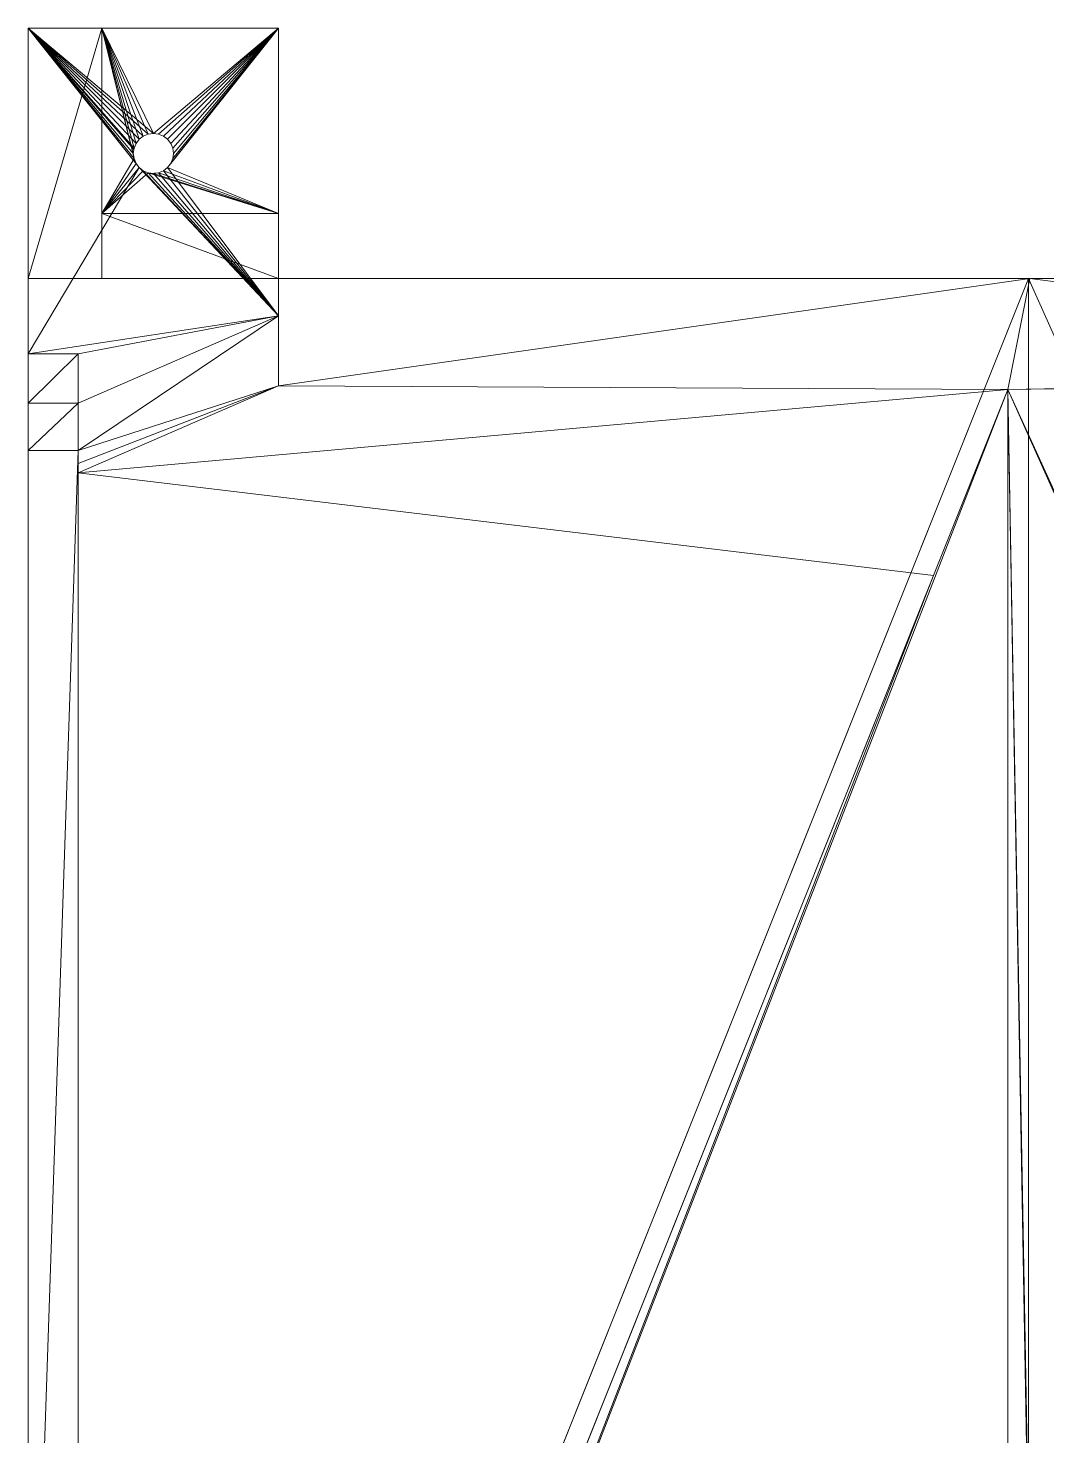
# Model space of a CAD drawing. Header units: millimetres. Extents: x -38752 to -34801, y 260924 to 263752.
# Drawn here: x -38636.1 to -38534.4, y 262028.6 to 262169 of the extents above; entities that cross this region are included whole.
import ezdxf

# ---------------------------------------------------------------- set-up
doc = ezdxf.new("R2010")
doc.units = ezdxf.units.MM
doc.layers.get('0').update_dxf_attribs({"lineweight": 9})
doc.layers.add('0.09', color=1, linetype='Continuous', lineweight=9)

msp = doc.modelspace()

# ---------------------------------------------------------------- linework, layer by layer
at = {"extrusion": (2.49184e-13, 1, -4.44089e-16)}
for p, q in [((-38636.06, 262136.53), (-38636.06, 262169.05)), ((-38611.06, 262169.05), (-38636.06, 262169.05)), ((-38636.06, 262169.05, 4), (-38636.06, 262169.05)), ((-38628.71, 262169.05, 4), (-38636.06, 262169.05, 4)), ((-38636.06, 262144.05, 4), (-38636.06, 262169.05, 4)), ((-38611.06, 262169.05, 5), (-38628.71, 262169.05, 5)), ((-38628.71, 262144.05, 4), (-38628.71, 262169.05, 4)), ((-38628.71, 262169.05, 5), (-38628.71, 262169.05, 4)), ((-38628.71, 262150.55, 5), (-38628.71, 262169.05, 5)), ((-38611.06, 262169.05, 5), (-38611.06, 262169.05)), ((-38611.06, 262140.35), (-38611.06, 262169.05)), ((-38611.06, 262150.55, 5), (-38611.06, 262169.05, 5)), ((-38625.29, 262157.55, 5), (-38625.29, 262157.55)), ((-38624.97, 262157.96, 5), (-38624.97, 262157.96)), ((-38624.56, 262158.28, 5), (-38624.56, 262158.28)), ((-38624.08, 262158.48, 5), (-38624.08, 262158.48)), ((-38623.56, 262158.55, 5), (-38623.56, 262158.55)), ((-38623.04, 262158.48, 5), (-38623.04, 262158.48)), ((-38622.56, 262158.28, 5), (-38622.56, 262158.28)), ((-38622.14, 262157.96, 5), (-38622.14, 262157.96)), ((-38621.83, 262157.55, 5), (-38621.83, 262157.55)), ((-38625.56, 262156.55, 5), (-38625.56, 262156.55)), ((-38625.49, 262157.07, 5), (-38625.49, 262157.07)), ((-38625.49, 262156.03, 5), (-38625.49, 262156.03)), ((-38621.63, 262157.07, 5), (-38621.63, 262157.07)), ((-38621.63, 262156.03, 5), (-38621.63, 262156.03)), ((-38621.56, 262156.55, 5), (-38621.56, 262156.55)), ((-38625.29, 262155.55, 5), (-38625.29, 262155.55)), ((-38624.97, 262155.13, 5), (-38624.97, 262155.13)), ((-38624.56, 262154.82, 5), (-38624.56, 262154.82)), ((-38624.08, 262154.62, 5), (-38624.08, 262154.62)), ((-38623.56, 262154.55, 5), (-38623.56, 262154.55)), ((-38623.04, 262154.62, 5), (-38623.04, 262154.62)), ((-38622.56, 262154.82, 5), (-38622.56, 262154.82)), ((-38622.14, 262155.13, 5), (-38622.14, 262155.13)), ((-38621.83, 262155.55, 5), (-38621.83, 262155.55)), ((-38628.71, 262144.05, 5), (-38628.71, 262150.55, 5)), ((-38611.06, 262150.55, 5), (-38628.71, 262150.55, 5)), ((-38611.06, 262144.05, 22.65), (-38628.71, 262150.55, 5)), ((-38611.06, 262144.05, 22.65), (-38611.06, 262150.55, 5)), ((-38536.2, 262144.05, 104.86), (-38636.06, 261894.07, 104.86)), ((-38536.2, 262144.05, 104.86), (-38636.06, 262144.05, 5)), ((-38636.06, 261894.07, 104.86), (-38636.06, 262144.05, 5)), ((-38628.71, 262144.05, 4), (-38636.06, 262144.05, 4)), ((-38636.06, 262144.05, 5), (-38636.06, 262144.05, 4)), ((-38628.71, 262144.05, 5), (-38611.06, 262144.05, 22.65)), ((-38628.71, 262144.05, 5), (-38628.71, 262144.05, 4)), ((-38611.06, 262144.05, 22.65), (-38536.06, 262144.05, 97.65)), ((-38611.06, 262133.35, 26.93), (-38611.06, 262144.05, 22.65)), ((-38538.27, 262132.99, 99.86), (-38536.06, 262144.05, 97.65)), ((-38536.2, 262144.05, 104.86), (-38536.2, 261894.07, 104.86)), ((-38536.2, 262144.05, 104.86), (-38532.67, 262144.05, 101.32)), ((-38536.06, 262144.05, 97.65), (-38461.34, 262144.05, 22.93)), ((-38631.06, 262136.53), (-38611.06, 262140.35)), ((-38631.06, 262131.61, 0.44), (-38611.06, 262140.35)), ((-38631.06, 262126.89, 1.85), (-38611.06, 262140.35)), ((-38611.06, 262133.35, 26.93), (-38611.06, 262140.35)), ((-38636.06, 262131.61, 0.44), (-38636.06, 262136.53)), ((-38636.06, 262136.53), (-38631.06, 262136.53)), ((-38631.06, 262131.61, 0.44), (-38631.06, 262136.53)), ((-38631.06, 262124.67, 10.39), (-38611.06, 262133.35, 26.93)), ((-38545.68, 262114.43, 99.86), (-38538.27, 262132.99, 99.86)), ((-38538.27, 262132.99, 99.86), (-38538.27, 261894.07, 99.86)), ((-38636.06, 262131.61, 0.44), (-38636.06, 262126.89, 1.85)), ((-38636.06, 262131.61, 0.44), (-38631.06, 262131.61, 0.44)), ((-38631.06, 262131.61, 0.44), (-38631.06, 262126.89, 1.85)), ((-38636.06, 262126.89, 1.85), (-38636.06, 261979.37, 60.78)), ((-38636.06, 262126.89, 1.85), (-38631.06, 262126.89, 1.85)), ((-38631.06, 261979.37, 60.78), (-38631.06, 262126.89, 1.85)), ((-38631.06, 262125.59, 6.85), (-38631.06, 262126.89, 1.85)), ((-38631.06, 262125.59, 6.85), (-38631.06, 262124.67, 10.39)), ((-38631.06, 262124.67, 10.39), (-38631.06, 261900.71, 99.86)), ((-38631.06, 261900.71, 99.86), (-38545.68, 262114.43, 99.86))]:
    msp.add_line(p, q, dxfattribs=at)
for points in [[(-38622.56, 262158.28, 5), (-38622.14, 262157.96, 5), (-38621.83, 262157.55, 5), (-38621.63, 262157.07, 5), (-38621.56, 262156.55, 5), (-38621.63, 262156.03, 5), (-38621.83, 262155.55, 5), (-38622.14, 262155.13, 5), (-38622.56, 262154.82, 5), (-38623.04, 262154.62, 5), (-38623.56, 262154.55, 5), (-38624.08, 262154.62, 5), (-38624.56, 262154.82, 5), (-38624.97, 262155.13, 5), (-38625.29, 262155.55, 5), (-38625.49, 262156.03, 5), (-38625.56, 262156.55, 5), (-38625.49, 262157.07, 5), (-38625.29, 262157.55, 5), (-38624.97, 262157.96, 5), (-38624.56, 262158.28, 5), (-38624.08, 262158.48, 5), (-38623.56, 262158.55, 5), (-38623.04, 262158.48, 5), (-38622.56, 262158.28, 5)], [(-38624.97, 262157.96, 0), (-38624.56, 262158.28, 0), (-38624.08, 262158.48, 0), (-38623.56, 262158.55, 0), (-38623.04, 262158.48, 0), (-38622.56, 262158.28, 0), (-38622.14, 262157.96, 0), (-38621.83, 262157.55, 0), (-38621.63, 262157.07, 0), (-38621.56, 262156.55, 0), (-38621.63, 262156.03, 0), (-38621.83, 262155.55, 0), (-38622.14, 262155.13, 0), (-38622.56, 262154.82, 0), (-38623.04, 262154.62, 0), (-38623.44, 262154.56, 0), (-38623.56, 262154.55, 0), (-38624.08, 262154.62, 0), (-38624.56, 262154.82, 0), (-38624.97, 262155.13, 0), (-38625.29, 262155.55, 0), (-38625.49, 262156.03, 0), (-38625.56, 262156.55, 0), (-38625.51, 262156.93, 0), (-38625.49, 262157.07, 0), (-38625.29, 262157.55, 0), (-38624.97, 262157.96, 0)]]:
    msp.add_polyline3d(points)

# ---------------------------------------------------------------- meshes
at = {"layer": '0.09'}
mesh = msp.add_polyface(dxfattribs=at)
corners = [(-38628.71, 262169.05, 5), (-38611.06, 262169.05), (-38611.06, 262169.05, 5), (-38628.71, 262169.05, 4), (-38636.06, 262169.05), (-38636.06, 262169.05, 4)]
mesh.append_faces([[corners[k] for k in face] for face in [(0, 1, 2), (4, 3, 5)]], dxfattribs={"vtx0": -1})
mesh.append_faces([[corners[k] for k in face] for face in [(1, 3, 4)]], dxfattribs={"vtx0": -1, "vtx1": -1})
mesh.append_faces([[corners[k] for k in face] for face in [(1, 0, 3)]], dxfattribs={"vtx0": -1, "vtx2": -1})
mesh = msp.add_polyface(dxfattribs=at)
corners = [(-38636.06, 262144.05, 4), (-38628.71, 262169.05, 4), (-38628.71, 262144.05, 4), (-38636.06, 262169.05, 4)]
mesh.append_faces([[corners[k] for k in face] for face in [(0, 1, 2), (1, 0, 3)]], dxfattribs={"vtx0": -1})
mesh = msp.add_polyface(dxfattribs=at)
corners = [(-38611.06, 262140.35), (-38623.04, 262154.62), (-38623.56, 262154.55), (-38622.56, 262154.82), (-38622.14, 262155.13), (-38611.06, 262169.05), (-38623.44, 262154.56), (-38621.83, 262155.55), (-38621.63, 262156.03), (-38621.56, 262156.55), (-38621.63, 262157.07), (-38621.83, 262157.55), (-38622.14, 262157.96), (-38622.56, 262158.28), (-38623.04, 262158.48), (-38623.56, 262158.55), (-38636.06, 262136.53), (-38631.06, 262136.53), (-38624.97, 262155.13), (-38636.06, 262169.05), (-38624.56, 262154.82), (-38624.08, 262154.62), (-38625.29, 262155.55), (-38625.49, 262156.03), (-38625.56, 262156.55), (-38625.51, 262156.93), (-38625.49, 262157.07), (-38625.29, 262157.55), (-38624.97, 262157.96), (-38624.56, 262158.28), (-38624.08, 262158.48)]
mesh.append_faces([[corners[k] for k in face] for face in [(2, 1, 6), (0, 16, 17)]], dxfattribs={"vtx0": -1})
mesh.append_faces([[corners[k] for k in face] for face in [(1, 0, 3), (3, 0, 4), (4, 5, 7), (7, 5, 8), (8, 5, 9), (9, 5, 10), (10, 5, 11), (11, 5, 12), (12, 5, 13), (13, 5, 14), (14, 5, 15), (16, 18, 19), (18, 0, 20), (20, 0, 21), (21, 0, 2), (19, 15, 5)]], dxfattribs={"vtx0": -1, "vtx1": -1})
mesh.append_faces([[corners[k] for k in face] for face in [(0, 1, 2), (16, 0, 18)]], dxfattribs={"vtx0": -1, "vtx1": -1, "vtx2": -1})
mesh.append_faces([[corners[k] for k in face] for face in [(4, 0, 5), (19, 18, 22), (19, 22, 23), (19, 23, 24), (19, 24, 25), (19, 25, 26), (19, 26, 27), (19, 27, 28), (19, 28, 29), (19, 29, 30), (19, 30, 15)]], dxfattribs={"vtx0": -1, "vtx2": -1})
mesh = msp.add_polyface(dxfattribs=at)
corners = [(-38636.06, 261937.41, 82.54), (-38636.06, 261946.1, 75.8), (-38636.06, 261946.62, 75.86), (-38636.06, 261937.41, 73.86), (-38636.06, 261945.62, 75.6), (-38636.06, 261945.21, 75.28), (-38636.06, 261944.89, 74.86), (-38636.06, 261944.78, 74.6), (-38636.06, 261944.69, 74.38), (-38636.06, 261944.62, 73.86), (-38636.06, 261944.69, 73.35), (-38636.06, 261937.43, 72.54), (-38636.06, 261944.71, 73.29), (-38636.06, 261944.89, 72.86), (-38636.06, 261945.21, 72.45), (-38636.06, 261938.09, 70.2), (-38636.06, 261945.62, 72.13), (-38636.06, 261946.1, 71.93), (-38636.06, 261946.62, 71.86), (-38636.06, 261939.32, 68.12), (-38636.06, 261961.26, 70.02), (-38636.06, 261960.74, 69.95), (-38636.06, 261960.26, 69.75), (-38636.06, 261959.84, 69.43), (-38636.06, 261959.52, 69.02), (-38636.06, 261959.41, 68.75), (-38636.06, 261959.32, 68.54), (-38636.06, 261959.26, 68.02), (-38636.06, 261941.06, 66.43), (-38636.06, 261959.32, 67.5), (-38636.06, 261959.35, 67.45), (-38636.06, 261959.52, 67.02), (-38636.06, 261959.84, 66.6), (-38636.06, 261960.26, 66.29), (-38636.06, 261943.17, 65.24), (-38636.06, 261960.74, 66.09), (-38636.06, 261961.26, 66.02), (-38636.06, 261971.11, 63.03), (-38636.06, 261971.88, 63.06), (-38636.06, 261970.34, 62.93), (-38636.06, 261969.59, 62.76), (-38636.06, 261957.81, 59.39), (-38636.06, 261968.85, 62.52), (-38636.06, 261967, 60.72), (-38636.06, 261964.92, 59.48), (-38636.06, 261962.58, 58.83), (-38636.06, 261960.16, 58.8), (-38636.06, 261894.07, 99.86), (-38636.06, 262144.05, 5), (-38636.06, 261894.07, 104.86), (-38636.06, 261947.14, 75.8), (-38636.06, 261947.62, 75.6), (-38636.06, 261948.03, 75.28), (-38636.06, 261948.35, 74.86), (-38636.06, 261961.77, 69.95), (-38636.06, 261948.53, 74.44), (-38636.06, 261948.55, 74.38), (-38636.06, 261948.62, 73.86), (-38636.06, 261948.55, 73.35), (-38636.06, 261948.46, 73.13), (-38636.06, 261948.35, 72.86), (-38636.06, 261948.03, 72.45), (-38636.06, 261947.62, 72.13), (-38636.06, 261947.14, 71.93), (-38636.06, 261962.26, 69.75), (-38636.06, 261962.67, 69.43), (-38636.06, 261962.99, 69.02), (-38636.06, 261963.17, 68.59), (-38636.06, 261963.19, 68.54), (-38636.06, 261963.26, 68.02), (-38636.06, 261963.19, 67.5), (-38636.06, 261963.1, 67.28), (-38636.06, 261962.99, 67.02), (-38636.06, 261974.17, 62.71), (-38636.06, 261962.67, 66.6), (-38636.06, 261962.26, 66.29), (-38636.06, 261961.77, 66.09), (-38636.06, 261973.42, 62.9), (-38636.06, 261972.65, 63.01), (-38636.06, 261974.9, 62.46), (-38636.06, 261978.64, 61.04), (-38636.06, 261979.37, 60.78), (-38636.06, 262126.89, 1.85), (-38636.06, 262144.05, 4), (-38636.06, 262169.05), (-38636.06, 262169.05, 4), (-38636.06, 262131.61, 0.44), (-38636.06, 262136.53)]
mesh.append_faces([[corners[k] for k in face] for face in [(45, 41, 46), (47, 48, 49), (83, 84, 85), (84, 86, 87)]], dxfattribs={"vtx0": -1})
mesh.append_faces([[corners[k] for k in face] for face in [(1, 3, 4), (4, 3, 5), (5, 3, 6), (6, 3, 7), (7, 3, 8), (8, 3, 9), (9, 3, 10), (10, 11, 12), (12, 11, 13), (13, 11, 14), (14, 15, 16), (16, 15, 17), (17, 15, 18), (19, 20, 15), (20, 19, 21), (21, 19, 22), (22, 19, 23), (23, 19, 24), (24, 19, 25), (25, 19, 26), (26, 19, 27), (27, 28, 29), (29, 28, 30), (30, 28, 31), (31, 28, 32), (32, 28, 33), (33, 34, 35), (35, 34, 36), (37, 34, 39), (39, 34, 40), (40, 41, 42), (42, 41, 43), (43, 41, 44), (44, 41, 45), (50, 0, 2), (54, 63, 20), (73, 36, 77), (77, 36, 78), (78, 34, 38), (48, 82, 83)]], dxfattribs={"vtx0": -1, "vtx1": -1})
mesh.append_faces([[corners[k] for k in face] for face in [(48, 0, 50), (48, 53, 54), (20, 18, 15), (48, 72, 73), (78, 36, 34), (84, 83, 82)]], dxfattribs={"vtx0": -1, "vtx1": -1, "vtx2": -1})
mesh.append_faces([[corners[k] for k in face] for face in [(0, 1, 2), (1, 0, 3), (10, 3, 11), (14, 11, 15), (27, 19, 28), (33, 28, 34), (34, 37, 38), (40, 34, 41), (48, 47, 0), (48, 50, 51), (48, 51, 52), (48, 52, 53), (54, 53, 55), (54, 55, 56), (54, 56, 57), (54, 57, 58), (54, 58, 59), (54, 59, 60), (54, 60, 61), (54, 61, 62), (54, 62, 63), (20, 63, 18), (48, 54, 64), (48, 64, 65), (48, 65, 66), (48, 66, 67), (48, 67, 68), (48, 68, 69), (48, 69, 70), (48, 70, 71), (48, 71, 72), (73, 72, 74), (73, 74, 75), (73, 75, 76), (73, 76, 36), (48, 73, 79), (48, 79, 80), (48, 80, 81), (48, 81, 82), (84, 82, 86)]], dxfattribs={"vtx0": -1, "vtx2": -1})
mesh = msp.add_polyface(dxfattribs=at)
corners = [(-38628.71, 262150.55, 5), (-38628.71, 262169.05, 4), (-38628.71, 262169.05, 5), (-38628.71, 262144.05, 5), (-38628.71, 262144.05, 4)]
mesh.append_faces([[corners[k] for k in face] for face in [(0, 1, 2), (1, 3, 4)]], dxfattribs={"vtx0": -1})
mesh.append_faces([[corners[k] for k in face] for face in [(1, 0, 3)]], dxfattribs={"vtx0": -1, "vtx2": -1})
mesh = msp.add_polyface(dxfattribs=at)
corners = [(-38628.71, 262150.55, 5), (-38624.08, 262154.62, 5), (-38611.06, 262150.55, 5), (-38624.56, 262154.82, 5), (-38624.97, 262155.13, 5), (-38625.29, 262155.55, 5), (-38625.49, 262156.03, 5), (-38628.71, 262169.05, 5), (-38623.56, 262154.55, 5), (-38625.56, 262156.55, 5), (-38625.49, 262157.07, 5), (-38625.29, 262157.55, 5), (-38624.97, 262157.96, 5), (-38624.56, 262158.28, 5), (-38624.08, 262158.48, 5), (-38623.56, 262158.55, 5), (-38611.06, 262169.05, 5), (-38622.14, 262155.13, 5), (-38622.56, 262154.82, 5), (-38623.04, 262154.62, 5), (-38621.83, 262155.55, 5), (-38621.63, 262156.03, 5), (-38621.56, 262156.55, 5), (-38621.63, 262157.07, 5), (-38621.83, 262157.55, 5), (-38622.14, 262157.96, 5), (-38622.56, 262158.28, 5), (-38623.04, 262158.48, 5)]
mesh.append_faces([[corners[k] for k in face] for face in [(0, 1, 2), (1, 0, 3), (3, 0, 4), (4, 0, 5), (5, 0, 6), (6, 7, 9), (9, 7, 10), (10, 7, 11), (11, 7, 12), (12, 7, 13), (13, 7, 14), (14, 7, 15), (2, 17, 16), (17, 2, 18), (18, 2, 19), (19, 2, 8)]], dxfattribs={"vtx0": -1, "vtx1": -1})
mesh.append_faces([[corners[k] for k in face] for face in [(6, 0, 7), (2, 1, 8), (15, 7, 16), (16, 17, 20), (16, 20, 21), (16, 21, 22), (16, 22, 23), (16, 23, 24), (16, 24, 25), (16, 25, 26), (16, 26, 27), (16, 27, 15)]], dxfattribs={"vtx0": -1, "vtx2": -1})
mesh = msp.add_polyface(dxfattribs=at)
corners = [(-38611.06, 262169.05), (-38611.06, 262150.55, 5), (-38611.06, 262169.05, 5), (-38611.06, 262144.05, 22.65), (-38611.06, 262140.35), (-38611.06, 262133.35, 26.93)]
mesh.append_faces([[corners[k] for k in face] for face in [(0, 1, 2), (3, 4, 5)]], dxfattribs={"vtx0": -1})
mesh.append_faces([[corners[k] for k in face] for face in [(4, 1, 0)]], dxfattribs={"vtx0": -1, "vtx1": -1})
mesh.append_faces([[corners[k] for k in face] for face in [(4, 3, 1)]], dxfattribs={"vtx0": -1, "vtx2": -1})
mesh = msp.add_polyface(dxfattribs=at)
corners = [(-38462.76, 262144.05, 31.41), (-38461.34, 262144.05, 30), (-38532.67, 262144.05, 101.32), (-38536.2, 261894.07, 104.86), (-38436.34, 261921.07, 5), (-38436.34, 261894.07, 5), (-38536.2, 262144.05, 104.86), (-38447.5, 262147.65, 16.15), (-38436.34, 262169.05, 5)]
mesh.append_faces([[corners[k] for k in face] for face in [(3, 4, 5), (4, 7, 8)]], dxfattribs={"vtx0": -1})
mesh.append_faces([[corners[k] for k in face] for face in [(4, 6, 1)]], dxfattribs={"vtx0": -1, "vtx1": -1, "vtx2": -1})
mesh.append_faces([[corners[k] for k in face] for face in [(4, 3, 6), (4, 1, 7), (1, 6, 2)]], dxfattribs={"vtx0": -1, "vtx2": -1})
mesh.append_faces([[corners[k] for k in face] for face in [(0, 1, 2)]], dxfattribs={"vtx1": -1})
mesh = msp.add_polyface(dxfattribs=at)
corners = [(-38625.29, 262157.55), (-38625.49, 262157.07, 5), (-38625.29, 262157.55, 5), (-38625.49, 262157.07)]
mesh.append_faces([[corners[k] for k in face] for face in [(0, 1, 2), (1, 0, 3)]], dxfattribs={"vtx0": -1})
mesh = msp.add_polyface(dxfattribs=at)
corners = [(-38624.97, 262157.96, 5), (-38625.29, 262157.55), (-38625.29, 262157.55, 5), (-38624.97, 262157.96)]
mesh.append_faces([[corners[k] for k in face] for face in [(0, 1, 2), (1, 0, 3)]], dxfattribs={"vtx0": -1})
mesh = msp.add_polyface(dxfattribs=at)
corners = [(-38624.56, 262158.28), (-38624.97, 262157.96, 5), (-38624.56, 262158.28, 5), (-38624.97, 262157.96)]
mesh.append_faces([[corners[k] for k in face] for face in [(0, 1, 2), (1, 0, 3)]], dxfattribs={"vtx0": -1})
mesh = msp.add_polyface(dxfattribs=at)
corners = [(-38624.08, 262158.48), (-38624.56, 262158.28, 5), (-38624.08, 262158.48, 5), (-38624.56, 262158.28)]
mesh.append_faces([[corners[k] for k in face] for face in [(0, 1, 2), (1, 0, 3)]], dxfattribs={"vtx0": -1})
mesh = msp.add_polyface(dxfattribs=at)
corners = [(-38623.56, 262158.55), (-38624.08, 262158.48, 5), (-38623.56, 262158.55, 5), (-38624.08, 262158.48)]
mesh.append_faces([[corners[k] for k in face] for face in [(0, 1, 2), (1, 0, 3)]], dxfattribs={"vtx0": -1})
mesh = msp.add_polyface(dxfattribs=at)
corners = [(-38623.04, 262158.48), (-38623.56, 262158.55, 5), (-38623.04, 262158.48, 5), (-38623.56, 262158.55)]
mesh.append_faces([[corners[k] for k in face] for face in [(0, 1, 2), (1, 0, 3)]], dxfattribs={"vtx0": -1})
mesh = msp.add_polyface(dxfattribs=at)
corners = [(-38622.56, 262158.28), (-38623.04, 262158.48, 5), (-38622.56, 262158.28, 5), (-38623.04, 262158.48)]
mesh.append_faces([[corners[k] for k in face] for face in [(0, 1, 2), (1, 0, 3)]], dxfattribs={"vtx0": -1})
mesh = msp.add_polyface(dxfattribs=at)
corners = [(-38622.56, 262158.28), (-38622.14, 262157.96, 5), (-38622.14, 262157.96), (-38622.56, 262158.28, 5)]
mesh.append_faces([[corners[k] for k in face] for face in [(0, 1, 2), (1, 0, 3)]], dxfattribs={"vtx0": -1})
mesh = msp.add_polyface(dxfattribs=at)
corners = [(-38621.83, 262157.55, 5), (-38622.14, 262157.96), (-38622.14, 262157.96, 5), (-38621.83, 262157.55)]
mesh.append_faces([[corners[k] for k in face] for face in [(0, 1, 2), (1, 0, 3)]], dxfattribs={"vtx0": -1})
mesh = msp.add_polyface(dxfattribs=at)
corners = [(-38621.63, 262157.07, 5), (-38621.83, 262157.55), (-38621.83, 262157.55, 5), (-38621.63, 262157.07)]
mesh.append_faces([[corners[k] for k in face] for face in [(0, 1, 2), (1, 0, 3)]], dxfattribs={"vtx0": -1})
mesh = msp.add_polyface(dxfattribs=at)
corners = [(-38625.49, 262157.07), (-38625.56, 262156.55, 5), (-38625.49, 262157.07, 5), (-38625.51, 262156.93), (-38625.56, 262156.55)]
mesh.append_faces([[corners[k] for k in face] for face in [(0, 1, 2)]], dxfattribs={"vtx0": -1})
mesh.append_faces([[corners[k] for k in face] for face in [(1, 0, 3)]], dxfattribs={"vtx0": -1, "vtx2": -1})
mesh.append_faces([[corners[k] for k in face] for face in [(4, 1, 3)]], dxfattribs={"vtx1": -1})
mesh = msp.add_polyface(dxfattribs=at)
corners = [(-38625.56, 262156.55, 5), (-38625.49, 262156.03), (-38625.49, 262156.03, 5), (-38625.56, 262156.55)]
mesh.append_faces([[corners[k] for k in face] for face in [(0, 1, 2), (1, 0, 3)]], dxfattribs={"vtx0": -1})
mesh = msp.add_polyface(dxfattribs=at)
corners = [(-38625.49, 262156.03), (-38625.29, 262155.55, 5), (-38625.49, 262156.03, 5), (-38625.29, 262155.55)]
mesh.append_faces([[corners[k] for k in face] for face in [(0, 1, 2), (1, 0, 3)]], dxfattribs={"vtx0": -1})
mesh = msp.add_polyface(dxfattribs=at)
corners = [(-38621.83, 262155.55, 5), (-38621.63, 262156.03), (-38621.63, 262156.03, 5), (-38621.83, 262155.55)]
mesh.append_faces([[corners[k] for k in face] for face in [(0, 1, 2), (1, 0, 3)]], dxfattribs={"vtx0": -1})
mesh = msp.add_polyface(dxfattribs=at)
corners = [(-38621.56, 262156.55), (-38621.63, 262157.07, 5), (-38621.56, 262156.55, 5), (-38621.63, 262157.07)]
mesh.append_faces([[corners[k] for k in face] for face in [(0, 1, 2), (1, 0, 3)]], dxfattribs={"vtx0": -1})
mesh = msp.add_polyface(dxfattribs=at)
corners = [(-38621.63, 262156.03, 5), (-38621.56, 262156.55), (-38621.56, 262156.55, 5), (-38621.63, 262156.03)]
mesh.append_faces([[corners[k] for k in face] for face in [(0, 1, 2), (1, 0, 3)]], dxfattribs={"vtx0": -1})
mesh = msp.add_polyface(dxfattribs=at)
corners = [(-38625.29, 262155.55), (-38624.97, 262155.13, 5), (-38625.29, 262155.55, 5), (-38624.97, 262155.13)]
mesh.append_faces([[corners[k] for k in face] for face in [(0, 1, 2), (1, 0, 3)]], dxfattribs={"vtx0": -1})
mesh = msp.add_polyface(dxfattribs=at)
corners = [(-38624.97, 262155.13, 5), (-38624.56, 262154.82), (-38624.56, 262154.82, 5), (-38624.97, 262155.13)]
mesh.append_faces([[corners[k] for k in face] for face in [(0, 1, 2), (1, 0, 3)]], dxfattribs={"vtx0": -1})
mesh = msp.add_polyface(dxfattribs=at)
corners = [(-38624.56, 262154.82, 5), (-38624.08, 262154.62), (-38624.08, 262154.62, 5), (-38624.56, 262154.82)]
mesh.append_faces([[corners[k] for k in face] for face in [(0, 1, 2), (1, 0, 3)]], dxfattribs={"vtx0": -1})
mesh = msp.add_polyface(dxfattribs=at)
corners = [(-38624.08, 262154.62, 5), (-38623.56, 262154.55), (-38623.56, 262154.55, 5), (-38624.08, 262154.62)]
mesh.append_faces([[corners[k] for k in face] for face in [(0, 1, 2), (1, 0, 3)]], dxfattribs={"vtx0": -1})
mesh = msp.add_polyface(dxfattribs=at)
corners = [(-38623.56, 262154.55, 5), (-38623.04, 262154.62), (-38623.04, 262154.62, 5), (-38623.44, 262154.56), (-38623.56, 262154.55)]
mesh.append_faces([[corners[k] for k in face] for face in [(0, 1, 2), (3, 0, 4)]], dxfattribs={"vtx0": -1})
mesh.append_faces([[corners[k] for k in face] for face in [(1, 0, 3)]], dxfattribs={"vtx0": -1, "vtx1": -1})
mesh = msp.add_polyface(dxfattribs=at)
corners = [(-38623.04, 262154.62, 5), (-38622.56, 262154.82), (-38622.56, 262154.82, 5), (-38623.04, 262154.62)]
mesh.append_faces([[corners[k] for k in face] for face in [(0, 1, 2), (1, 0, 3)]], dxfattribs={"vtx0": -1})
mesh = msp.add_polyface(dxfattribs=at)
corners = [(-38622.56, 262154.82, 5), (-38622.14, 262155.13), (-38622.14, 262155.13, 5), (-38622.56, 262154.82)]
mesh.append_faces([[corners[k] for k in face] for face in [(0, 1, 2), (1, 0, 3)]], dxfattribs={"vtx0": -1})
mesh = msp.add_polyface(dxfattribs=at)
corners = [(-38622.14, 262155.13, 5), (-38621.83, 262155.55), (-38621.83, 262155.55, 5), (-38622.14, 262155.13)]
mesh.append_faces([[corners[k] for k in face] for face in [(0, 1, 2), (1, 0, 3)]], dxfattribs={"vtx0": -1})
mesh = msp.add_polyface(dxfattribs=at)
corners = [(-38628.71, 262150.55, 5), (-38611.06, 262144.05, 22.65), (-38628.71, 262144.05, 5)]
mesh.append_faces([[corners[k] for k in face] for face in [(0, 1, 2)]])
mesh = msp.add_polyface(dxfattribs=at)
corners = [(-38628.71, 262150.55, 5), (-38611.06, 262150.55, 5), (-38611.06, 262144.05, 22.65)]
mesh.append_faces([[corners[k] for k in face] for face in [(0, 1, 2)]])
mesh = msp.add_polyface(dxfattribs=at)
corners = [(-38461.34, 262144.05, 30), (-38536.06, 262144.05, 97.65), (-38461.34, 262144.05, 22.93), (-38462.76, 262144.05, 31.41), (-38532.67, 262144.05, 101.32), (-38536.2, 262144.05, 104.86), (-38611.06, 262144.05, 22.65), (-38636.06, 262144.05, 5), (-38628.71, 262144.05, 5), (-38628.71, 262144.05, 4), (-38636.06, 262144.05, 4)]
mesh.append_faces([[corners[k] for k in face] for face in [(0, 1, 2), (9, 7, 10)]], dxfattribs={"vtx0": -1})
mesh.append_faces([[corners[k] for k in face] for face in [(1, 5, 6), (6, 7, 8), (8, 7, 9)]], dxfattribs={"vtx0": -1, "vtx1": -1})
mesh.append_faces([[corners[k] for k in face] for face in [(1, 0, 3), (1, 3, 4), (1, 4, 5), (6, 5, 7)]], dxfattribs={"vtx0": -1, "vtx2": -1})
mesh = msp.add_polyface(dxfattribs=at)
corners = [(-38636.06, 262144.05, 5), (-38536.2, 262144.05, 104.86), (-38636.06, 261894.07, 104.86)]
mesh.append_faces([[corners[k] for k in face] for face in [(0, 1, 2)]])
mesh = msp.add_polyface(dxfattribs=at)
corners = [(-38536.2, 262144.05, 104.86), (-38536.2, 261894.07, 104.86), (-38636.06, 261894.07, 104.86)]
mesh.append_faces([[corners[k] for k in face] for face in [(0, 1, 2)]])
mesh = msp.add_polyface(dxfattribs=at)
corners = [(-38545.68, 262114.43, 99.86), (-38631.06, 262124.67, 10.39), (-38631.06, 261900.71, 99.86), (-38538.27, 262132.99, 99.86), (-38611.06, 262133.35, 26.93), (-38536.06, 262144.05, 97.65), (-38611.06, 262144.05, 22.65)]
mesh.append_faces([[corners[k] for k in face] for face in [(0, 1, 2), (4, 5, 6)]], dxfattribs={"vtx0": -1})
mesh.append_faces([[corners[k] for k in face] for face in [(1, 3, 4)]], dxfattribs={"vtx0": -1, "vtx1": -1})
mesh.append_faces([[corners[k] for k in face] for face in [(1, 0, 3), (4, 3, 5)]], dxfattribs={"vtx0": -1, "vtx2": -1})
mesh = msp.add_polyface(dxfattribs=at)
corners = [(-38443.42, 261921.07, 5), (-38465.37, 261894.07, 26.96), (-38443.42, 261894.07, 5), (-38465.37, 261901.07, 26.96), (-38534.03, 261901.07, 95.61), (-38534.03, 261894.07, 95.61), (-38538.27, 262132.99, 99.86), (-38538.27, 261894.07, 99.86), (-38441.34, 261921.07, 2.93), (-38441.34, 262134.39, 2.93), (-38461.34, 262134.39, 22.93), (-38536.06, 262144.05, 97.65), (-38461.34, 262144.05, 22.93)]
mesh.append_faces([[corners[k] for k in face] for face in [(0, 1, 2), (5, 6, 7), (11, 10, 12)]], dxfattribs={"vtx0": -1})
mesh.append_faces([[corners[k] for k in face] for face in [(1, 0, 3), (3, 0, 4)]], dxfattribs={"vtx0": -1, "vtx1": -1})
mesh.append_faces([[corners[k] for k in face] for face in [(6, 4, 0)]], dxfattribs={"vtx0": -1, "vtx1": -1, "vtx2": -1})
mesh.append_faces([[corners[k] for k in face] for face in [(6, 5, 4), (6, 0, 8), (6, 8, 9), (6, 9, 10), (10, 11, 6)]], dxfattribs={"vtx0": -1, "vtx2": -1})
mesh = msp.add_polyface(dxfattribs=at)
corners = [(-38611.06, 262140.35), (-38631.06, 262136.53), (-38631.06, 262131.61, 0.44)]
mesh.append_faces([[corners[k] for k in face] for face in [(0, 1, 2)]])
mesh = msp.add_polyface(dxfattribs=at)
corners = [(-38611.06, 262140.35), (-38631.06, 262131.61, 0.44), (-38631.06, 262126.89, 1.85)]
mesh.append_faces([[corners[k] for k in face] for face in [(0, 1, 2)]])
mesh = msp.add_polyface(dxfattribs=at)
corners = [(-38631.06, 262126.89, 1.85), (-38611.06, 262133.35, 26.93), (-38611.06, 262140.35), (-38631.06, 262125.59, 6.85), (-38631.06, 262124.67, 10.39)]
mesh.append_faces([[corners[k] for k in face] for face in [(0, 1, 2)]], dxfattribs={"vtx0": -1})
mesh.append_faces([[corners[k] for k in face] for face in [(1, 0, 3)]], dxfattribs={"vtx0": -1, "vtx2": -1})
mesh.append_faces([[corners[k] for k in face] for face in [(4, 1, 3)]], dxfattribs={"vtx1": -1})
mesh = msp.add_polyface(dxfattribs=at)
corners = [(-38631.06, 262136.53), (-38636.06, 262131.61, 0.44), (-38631.06, 262131.61, 0.44), (-38636.06, 262136.53)]
mesh.append_faces([[corners[k] for k in face] for face in [(0, 1, 2), (1, 0, 3)]], dxfattribs={"vtx0": -1})
mesh = msp.add_polyface(dxfattribs=at)
corners = [(-38538.27, 262132.99, 99.86), (-38631.06, 261894.07, 99.86), (-38538.27, 261894.07, 99.86), (-38545.68, 262114.43, 99.86), (-38631.06, 261900.71, 99.86)]
mesh.append_faces([[corners[k] for k in face] for face in [(0, 1, 2), (1, 3, 4)]], dxfattribs={"vtx0": -1})
mesh.append_faces([[corners[k] for k in face] for face in [(1, 0, 3)]], dxfattribs={"vtx0": -1, "vtx2": -1})
mesh = msp.add_polyface(dxfattribs=at)
corners = [(-38631.06, 262131.61, 0.44), (-38636.06, 262126.89, 1.85), (-38631.06, 262126.89, 1.85), (-38636.06, 262131.61, 0.44)]
mesh.append_faces([[corners[k] for k in face] for face in [(0, 1, 2), (1, 0, 3)]], dxfattribs={"vtx0": -1})
mesh = msp.add_polyface(dxfattribs=at)
corners = [(-38631.06, 262126.89, 1.85), (-38636.06, 261979.37, 60.78), (-38631.06, 261979.37, 60.78), (-38636.06, 262126.89, 1.85)]
mesh.append_faces([[corners[k] for k in face] for face in [(0, 1, 2), (1, 0, 3)]], dxfattribs={"vtx0": -1})
mesh = msp.add_polyface(dxfattribs=at)
corners = [(-38631.06, 261961.26, 70.02), (-38631.06, 261939.32, 68.12), (-38631.06, 261938.09, 70.2), (-38631.06, 261960.74, 69.95), (-38631.06, 261960.26, 69.75), (-38631.06, 261959.84, 69.43), (-38631.06, 261959.52, 69.02), (-38631.06, 261959.41, 68.75), (-38631.06, 261959.32, 68.54), (-38631.06, 261959.26, 68.02), (-38631.06, 261941.06, 66.43), (-38631.06, 261959.32, 67.5), (-38631.06, 261959.35, 67.45), (-38631.06, 261959.52, 67.02), (-38631.06, 261959.84, 66.6), (-38631.06, 261960.26, 66.29), (-38631.06, 261943.17, 65.24), (-38631.06, 261960.74, 66.09), (-38631.06, 261961.26, 66.02), (-38631.06, 261937.41, 82.54), (-38631.06, 261946.1, 75.8), (-38631.06, 261937.41, 73.86), (-38631.06, 261946.62, 75.86), (-38631.06, 261945.62, 75.6), (-38631.06, 261945.21, 75.28), (-38631.06, 261944.89, 74.86), (-38631.06, 261944.78, 74.6), (-38631.06, 261944.69, 74.38), (-38631.06, 261944.62, 73.86), (-38631.06, 261944.69, 73.35), (-38631.06, 261937.43, 72.54), (-38631.06, 261944.71, 73.29), (-38631.06, 261944.89, 72.86), (-38631.06, 261945.21, 72.45), (-38631.06, 261945.62, 72.13), (-38631.06, 261946.1, 71.93), (-38631.06, 261946.62, 71.86), (-38631.06, 262124.67, 10.39), (-38631.06, 261894.07, 99.86), (-38631.06, 261900.71, 99.86), (-38631.06, 261947.14, 75.8), (-38631.06, 261947.62, 75.6), (-38631.06, 261948.03, 75.28), (-38631.06, 261948.35, 74.86), (-38631.06, 261961.77, 69.95), (-38631.06, 261948.53, 74.44), (-38631.06, 261948.55, 74.38), (-38631.06, 261948.62, 73.86), (-38631.06, 261948.55, 73.35), (-38631.06, 261948.46, 73.13), (-38631.06, 261948.35, 72.86), (-38631.06, 261948.03, 72.45), (-38631.06, 261947.62, 72.13), (-38631.06, 261947.14, 71.93), (-38631.06, 261962.26, 69.75), (-38631.06, 261962.67, 69.43), (-38631.06, 261962.99, 69.02), (-38631.06, 261963.17, 68.59), (-38631.06, 261963.19, 68.54), (-38631.06, 261963.26, 68.02), (-38631.06, 261963.19, 67.5), (-38631.06, 261963.1, 67.28), (-38631.06, 261962.99, 67.02), (-38631.06, 261974.9, 62.46), (-38631.06, 261974.17, 62.71), (-38631.06, 261962.67, 66.6), (-38631.06, 261962.26, 66.29), (-38631.06, 261961.77, 66.09), (-38631.06, 261973.42, 62.9), (-38631.06, 261972.65, 63.01), (-38631.06, 261971.88, 63.06), (-38631.06, 261978.64, 61.04), (-38631.06, 261979.37, 60.78), (-38631.06, 262126.89, 1.85), (-38631.06, 262125.59, 6.85), (-38631.06, 261969.59, 62.76), (-38631.06, 261957.81, 59.39), (-38631.06, 261970.34, 62.93), (-38631.06, 261971.11, 63.03), (-38631.06, 261968.85, 62.52), (-38631.06, 261967, 60.72), (-38631.06, 261964.92, 59.48), (-38631.06, 261962.58, 58.83), (-38631.06, 261960.16, 58.8)]
mesh.append_faces([[corners[k] for k in face] for face in [(37, 38, 39), (73, 37, 74), (76, 82, 83)]], dxfattribs={"vtx0": -1})
mesh.append_faces([[corners[k] for k in face] for face in [(1, 9, 10), (10, 15, 16), (19, 20, 21), (20, 19, 22), (21, 29, 30), (30, 33, 2), (38, 37, 19), (40, 37, 41), (41, 37, 42), (42, 37, 43), (43, 44, 45), (45, 44, 46), (46, 44, 47), (47, 44, 48), (48, 44, 49), (49, 44, 50), (50, 44, 51), (51, 44, 52), (52, 44, 53), (53, 0, 36), (44, 37, 54), (54, 37, 55), (55, 37, 56), (56, 37, 57), (57, 37, 58), (58, 37, 59), (59, 37, 60), (60, 37, 61), (61, 37, 62), (62, 64, 65), (65, 64, 66), (66, 64, 67), (67, 64, 18), (63, 37, 71), (71, 37, 72), (72, 37, 73), (16, 75, 76), (75, 16, 77), (77, 16, 78), (78, 16, 70)]], dxfattribs={"vtx0": -1, "vtx1": -1})
mesh.append_faces([[corners[k] for k in face] for face in [(19, 37, 40), (43, 37, 44), (36, 0, 2), (62, 37, 63), (18, 69, 16)]], dxfattribs={"vtx0": -1, "vtx1": -1, "vtx2": -1})
mesh.append_faces([[corners[k] for k in face] for face in [(0, 1, 2), (1, 0, 3), (1, 3, 4), (1, 4, 5), (1, 5, 6), (1, 6, 7), (1, 7, 8), (1, 8, 9), (10, 9, 11), (10, 11, 12), (10, 12, 13), (10, 13, 14), (10, 14, 15), (16, 15, 17), (16, 17, 18), (21, 20, 23), (21, 23, 24), (21, 24, 25), (21, 25, 26), (21, 26, 27), (21, 27, 28), (21, 28, 29), (30, 29, 31), (30, 31, 32), (30, 32, 33), (2, 33, 34), (2, 34, 35), (2, 35, 36), (19, 40, 22), (53, 44, 0), (62, 63, 64), (18, 64, 68), (18, 68, 69), (16, 69, 70), (76, 75, 79), (76, 79, 80), (76, 80, 81), (76, 81, 82)]], dxfattribs={"vtx0": -1, "vtx2": -1})

doc.saveas('drawing.dxf')
